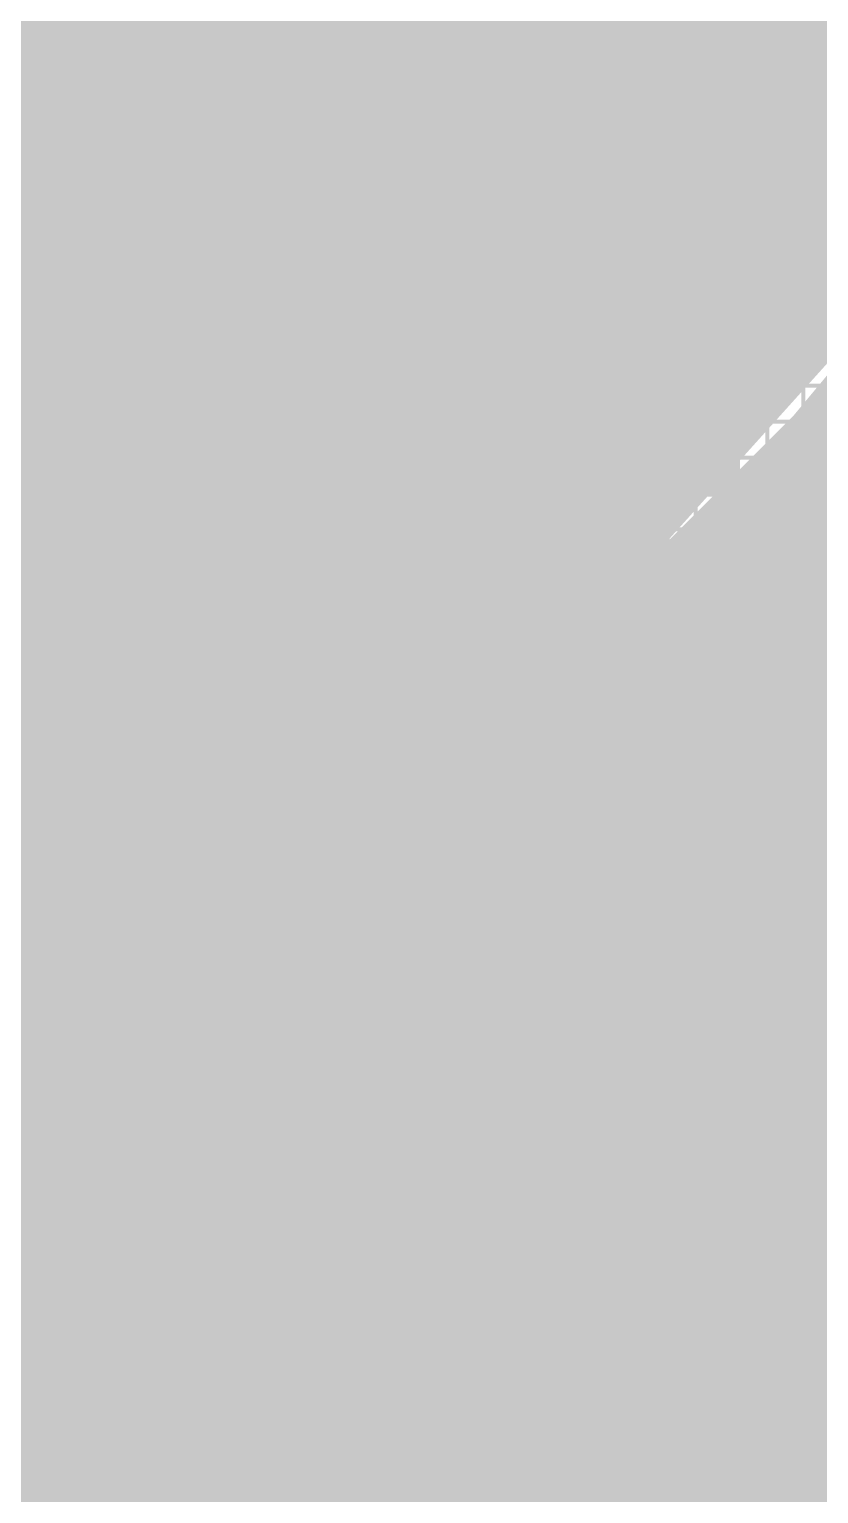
# Model space of a CAD drawing. Extents: x -10 to 131, y -93 to 209.
# Drawn here: x 101.3 to 106.33, y -23.36 to -14.02 of the extents above; entities that cross this region are included whole.
import ezdxf

# ---------------------------------------------------------------- set-up
doc = ezdxf.new("R2010")
doc.units = 0
doc.header["$MEASUREMENT"] = 0
doc.layers.get('0').update_dxf_attribs({"linetype": 'CONTINUOUS'})
for name, color, linetype in [('22-303-0_AST', 7, 'CONTINUOUS'), ('22-303-0_BOT', 2, 'CONTINUOUS'), ('22-303-0_IN1', 10, 'CONTINUOUS'), ('22-303-0_SMT', 9, 'CONTINUOUS'), ('22-303-0_SPT', 11, 'CONTINUOUS'), ('22-303-0_SST', 8, 'CONTINUOUS'), ('22-303-0_TOP', 15, 'CONTINUOUS')]:
    doc.layers.add(name, color=color, linetype=linetype)

# ---------------------------------------------------------------- blocks, each defined once
blk = doc.blocks.new('RECTANGLE_25')
blk.add_solid([(1.5494, 1.14935), (1.5494, -1.14935), (-1.5494, 1.14935), (-1.5494, -1.14935)])
blk = doc.blocks.new('RECTANGLE_15')
blk.add_solid([(1.14935, 1.12522), (1.14935, -1.12522), (-1.14935, 1.12522), (-1.14935, -1.12522)])

msp = doc.modelspace()

# ---------------------------------------------------------------- linework, layer by layer
at = {"layer": '22-303-0_AST'}
for points, const_width in [([(107.78236, -14.67358), (107.77982, -14.67612), (107.30992, -15.24), (107.32262, -15.2273), (107.29976, -15.2527), (107.85602, -15.80896), (107.88142, -15.7861), (107.32262, -15.2273)], 0.1524), ([(105.23474, -14.2748), (99.23526, -14.2748), (99.23526, -17.4752), (105.23474, -17.4752), (105.23474, -14.2748)], 0.1524), ([(104.5337, -17.4752), (104.5337, -14.2748)], 0.1524), ([(104.6353, -17.4752), (104.6353, -14.2748)], 0.1524), ([(104.73436, -17.4752), (104.73436, -14.2748)], 0.1524), ([(104.83342, -17.4752), (104.83342, -14.2748)], 0.1524), ([(104.93502, -17.4752), (104.93502, -14.2748)], 0.1524), ([(105.03408, -17.4752), (105.03408, -14.2748)], 0.1524), ([(105.13568, -17.4752), (105.13568, -14.2748)], 0.1524), ([(105.23474, -17.4752), (105.23474, -14.2748)], 0.1524), ([(101.96322, -15.92072), (101.60762, -15.92072), (101.5492, -15.75308), (101.5492, -15.5829), (101.60762, -15.41272), (101.96322, -15.41272), (102.02418, -15.5829), (102.02418, -15.75308), (101.78542, -16.42872)], 0.1524), ([(102.50678, -16.42872), (102.86238, -15.41272), (102.3874, -15.41272)], 0.1524), ([(102.97668, -29.39542), (102.07752, -29.39542), (102.07752, -21.30298), (102.97668, -21.30298)], 0.20066)]:
    msp.add_lwpolyline(points, dxfattribs=dict(at, const_width=const_width))
at = {"layer": '22-303-0_BOT', "const_width": 0.254}
for points in [[(106.1212, -3.48742), (106.1212, -30.353)], [(104.2924, -5.3975), (104.2924, -30.353)], [(104.0638, -5.4864), (104.0638, -30.353)], [(103.8352, -5.84454), (103.8352, -30.353)], [(101.3206, -6.1595), (101.3206, -30.353)], [(101.5492, -6.1595), (101.5492, -30.353)], [(101.7778, -6.1595), (101.7778, -30.353)], [(102.0064, -6.1595), (102.0064, -30.353)], [(102.235, -6.1595), (102.235, -30.353)], [(102.4636, -6.1595), (102.4636, -30.353)], [(102.6922, -6.1595), (102.6922, -30.353)], [(103.6066, -6.1087), (103.6066, -30.353)], [(102.9208, -6.24332), (102.9208, -30.353)], [(103.1494, -6.26872), (103.1494, -30.353)], [(103.378, -6.22808), (103.378, -30.353)], [(104.521, -7.1247), (104.521, -30.353)], [(105.8926, -7.38632), (105.8926, -30.353)], [(104.7496, -7.46506), (104.7496, -30.353)], [(105.664, -7.5692), (105.664, -30.353)], [(104.9782, -7.60476), (104.9782, -30.353)], [(105.2068, -7.66064), (105.2068, -30.353)], [(105.4354, -7.65048), (105.4354, -30.353)], [(106.3498, -7.87654), (106.3498, -30.353)], [(129.667, -14.1224), (64.7446, -14.1224)], [(119.84228, -14.351), (64.7446, -14.351)], [(119.51462, -14.5796), (64.7446, -14.5796)], [(119.29872, -14.8082), (64.7446, -14.8082)], [(119.14378, -15.0368), (64.7446, -15.0368)], [(119.03456, -15.2654), (64.7446, -15.2654)], [(118.9609, -15.494), (64.7446, -15.494)], [(118.9228, -15.7226), (64.7446, -15.7226)], [(118.91264, -15.9512), (64.7446, -15.9512)], [(118.93042, -16.1798), (64.7446, -16.1798)], [(118.98122, -16.4084), (64.7446, -16.4084)], [(119.06504, -16.637), (96.49206, -16.637)], [(117.31752, -16.8656), (96.6597, -16.8656)], [(117.00002, -17.0942), (96.73336, -17.0942)], [(116.78666, -17.3228), (96.7359, -17.3228)], [(116.63426, -17.5514), (96.6724, -17.5514)], [(116.52758, -17.78), (96.51746, -17.78)], [(116.459, -18.0086), (96.11614, -18.0086)], [(116.4209, -18.2372), (75.59548, -18.2372)], [(116.41074, -18.4658), (75.35672, -18.4658)], [(116.4336, -18.6944), (65.52946, -18.6944)], [(116.4844, -18.923), (65.75806, -18.923)], [(116.57076, -19.1516), (65.98666, -19.1516)], [(116.69522, -19.3802), (66.21526, -19.3802)], [(116.87048, -19.6088), (66.67754, -19.6088)], [(117.12194, -19.8374), (66.9417, -19.8374)], [(117.52834, -20.066), (67.06108, -20.066)], [(119.0244, -20.2946), (67.10172, -20.2946)], [(118.95582, -20.5232), (67.07632, -20.5232)], [(118.91772, -20.7518), (66.97726, -20.7518)], [(118.91264, -20.9804), (66.92646, -20.9804)], [(118.9355, -21.209), (96.50984, -21.209)], [(118.98884, -21.4376), (96.7105, -21.4376)], [(119.07774, -21.6662), (96.7994, -21.6662)], [(119.20474, -21.8948), (96.81718, -21.8948)], [(119.38508, -22.1234), (96.76892, -22.1234)], [(119.64162, -22.352), (96.63938, -22.352)], [(120.0658, -22.5806), (96.3422, -22.5806)], [(129.667, -22.8092), (68.75526, -22.8092)], [(129.667, -23.0378), (68.98386, -23.0378)], [(129.667, -23.2664), (81.44764, -23.2664)]]:
    msp.add_lwpolyline(points, dxfattribs=at)
at = {"layer": '22-303-0_IN1', "const_width": 0.2032}
msp.add_lwpolyline([(74.93, -17.78), (74.93, -17.907), (79.883, -22.86), (101.346, -22.86), (105.283, -18.923), (105.283, -13.335), (111.506, -7.112), (111.506, -0.762), (108.585, 2.159), (108.585, 16.891), (107.315, 18.161), (107.315, 27.305), (108.585, 28.575), (108.585, 56.515)], dxfattribs=at)
at = {"layer": '22-303-0_SST'}
for points, const_width in [([(107.78236, -14.67358), (107.77982, -14.67612), (107.30992, -15.24), (107.32262, -15.2273), (107.29976, -15.2527), (107.85602, -15.80896), (107.88142, -15.7861), (107.32262, -15.2273)], 0.1524), ([(105.78592, -14.2621), (105.68178, -14.2621)], 0.1524), ([(105.70972, -14.25194), (105.70972, -14.49832)], 0.1524), ([(105.23474, -14.57452), (105.23474, -14.2748), (99.23526, -14.2748), (99.23526, -14.57452)], 0.1524), ([(103.378, -14.2875), (103.0605, -14.2875), (103.0605, -17.4625)], 0.1524), ([(103.378, -14.34338), (103.0605, -14.34338)], 0.1524), ([(103.1621, -14.2875), (103.1621, -17.4625)], 0.1524), ([(103.29926, -14.2875), (103.29926, -17.4625)], 0.1524), ([(103.378, -14.2875), (103.378, -17.4625)], 0.1524), ([(105.84688, -14.32306), (105.84688, -14.4272)], 0.1524), ([(105.85704, -14.39926), (105.61066, -14.39926)], 0.1524), ([(103.378, -14.48054), (103.0605, -14.48054)], 0.1524), ([(103.378, -14.6177), (103.0605, -14.6177)], 0.1524), ([(103.378, -14.75486), (103.0605, -14.75486)], 0.1524), ([(103.378, -14.89202), (103.0605, -14.89202)], 0.1524), ([(103.378, -15.02918), (103.0605, -15.02918)], 0.1524), ([(103.378, -15.16634), (103.0605, -15.16634)], 0.1524), ([(103.378, -15.3035), (103.0605, -15.3035)], 0.1524), ([(103.378, -15.44066), (103.0605, -15.44066)], 0.1524), ([(103.378, -15.57782), (103.0605, -15.57782)], 0.1524), ([(103.378, -15.71498), (103.0605, -15.71498)], 0.1524), ([(103.378, -15.85214), (103.0605, -15.85214)], 0.1524), ([(103.378, -15.9893), (103.0605, -15.9893)], 0.1524), ([(103.378, -16.12646), (103.0605, -16.12646)], 0.1524), ([(103.378, -16.26362), (103.0605, -16.26362)], 0.1524), ([(103.378, -16.40078), (103.0605, -16.40078)], 0.1524), ([(103.378, -16.53794), (103.0605, -16.53794)], 0.1524), ([(103.378, -16.6751), (103.0605, -16.6751)], 0.1524), ([(103.378, -16.81226), (103.0605, -16.81226)], 0.1524), ([(103.378, -16.94942), (103.0605, -16.94942)], 0.1524), ([(103.378, -17.08658), (103.0605, -17.08658)], 0.1524), ([(105.23474, -17.17548), (105.23474, -17.4752), (99.23526, -17.4752), (99.23526, -17.17548)], 0.1524), ([(103.378, -17.22374), (103.0605, -17.22374)], 0.1524), ([(103.378, -17.3609), (103.0605, -17.3609)], 0.1524), ([(103.378, -17.4625), (103.0605, -17.4625)], 0.1524), ([(103.95204, -18.33626), (104.8004, -18.33626), (104.8004, -18.67662)], 0.1524), ([(104.37622, -18.59026), (104.37622, -18.33626)], 0.1524), ([(104.37622, -19.02206), (104.37622, -19.27606), (104.51592, -19.36242), (104.65816, -19.36242), (104.8004, -19.27606), (104.8004, -19.02206), (103.95204, -19.02206)], 0.1524), ([(104.37622, -19.23542), (103.95204, -19.36242)], 0.1524), ([(103.95204, -19.96186), (103.95204, -19.79422)], 0.1524), ([(103.95204, -19.87804), (104.8004, -19.87804), (104.65816, -19.79422)], 0.1524), ([(102.97668, -29.39542), (102.07752, -29.39542), (102.07752, -21.30298), (102.97668, -21.30298)], 0.20066)]:
    msp.add_lwpolyline(points, dxfattribs=dict(at, const_width=const_width))
at = {"layer": '22-303-0_SST', "const_width": 0.1524}
for points in [[(105.73512, -14.2494, 0.4142136), (105.60812, -14.3764)], [(105.85958, -14.3764, 0.4142136), (105.73512, -14.25194)], [(105.60812, -14.3764, 0.4142136), (105.73512, -14.5034)], [(105.73512, -14.50086, 0.4142136), (105.85958, -14.3764)]]:
    msp.add_lwpolyline(points, format="xyb", dxfattribs=at)
at = {"layer": '22-303-0_TOP'}
for points, const_width in [([(104.0638, -21.5138), (102.108, -19.558), (102.108, -12.446), (103.759, -10.795), (113.157, -10.795)], 1.27), ([(104.0638, -21.5138), (102.108, -19.558), (102.108, -12.446), (103.759, -10.795), (113.157, -10.795)], 1.27), ([(104.0638, -21.5138), (102.108, -19.558), (102.108, -12.446), (103.759, -10.795), (113.157, -10.795)], 1.27), ([(104.0638, -21.5138), (102.108, -19.558), (102.108, -12.446), (103.759, -10.795), (113.157, -10.795)], 1.27), ([(109.21746, -14.90472), (105.65638, -14.90472), (104.68356, -15.875)], 1.016), ([(96.012, -21.844), (96.393, -22.225), (102.108, -22.225), (103.124, -23.241), (115.951, -23.241), (119.888, -19.304), (121.793, -19.304), (122.555, -20.066), (123.952, -20.066), (126.111, -17.907), (127.127, -17.907)], 0.2032), ([(104.775, -21.69922), (106.95178, -21.69922), (109.22, -19.431), (109.22, -19.38782)], 1.27), ([(104.902, -21.717), (104.775, -21.69922)], 1.27), ([(100.33, -21.5138), (104.0638, -21.5138)], 0.381), ([(104.775, -21.69922), (104.5972, -21.5138), (104.0638, -21.5138), (100.33, -21.5138)], 0.381), ([(100.33, -21.5138), (104.0638, -21.5138)], 0.381), ([(100.33, -21.5138), (104.0638, -21.5138)], 0.381), ([(100.33, -21.5138), (104.0638, -21.5138)], 0.381), ([(104.0638, -21.5138), (100.33, -21.5138)], 0.381), ([(104.775, -21.69922), (104.775, -21.717), (104.521, -21.971), (104.0638, -21.5138)], 0.2032)]:
    msp.add_lwpolyline(points, dxfattribs=dict(at, const_width=const_width))

# ---------------------------------------------------------------- block references
at = {"layer": '22-303-0_AST'}
msp.add_blockref('RECTANGLE_25', (104.775, -21.69922), dxfattribs=at)
at = {"layer": '22-303-0_SMT'}
for name, p in [('RECTANGLE_15', (104.68356, -15.875)), ('RECTANGLE_25', (104.775, -21.69922))]:
    msp.add_blockref(name, p, dxfattribs=at)
at = {"layer": '22-303-0_SPT'}
for name, p in [('RECTANGLE_15', (104.68356, -15.875)), ('RECTANGLE_25', (104.775, -21.69922))]:
    msp.add_blockref(name, p, dxfattribs=at)
at = {"layer": '22-303-0_TOP'}
for name, p in [('RECTANGLE_15', (104.68356, -15.875)), ('RECTANGLE_25', (104.775, -21.69922))]:
    msp.add_blockref(name, p, dxfattribs=at)

doc.saveas('drawing.dxf')
